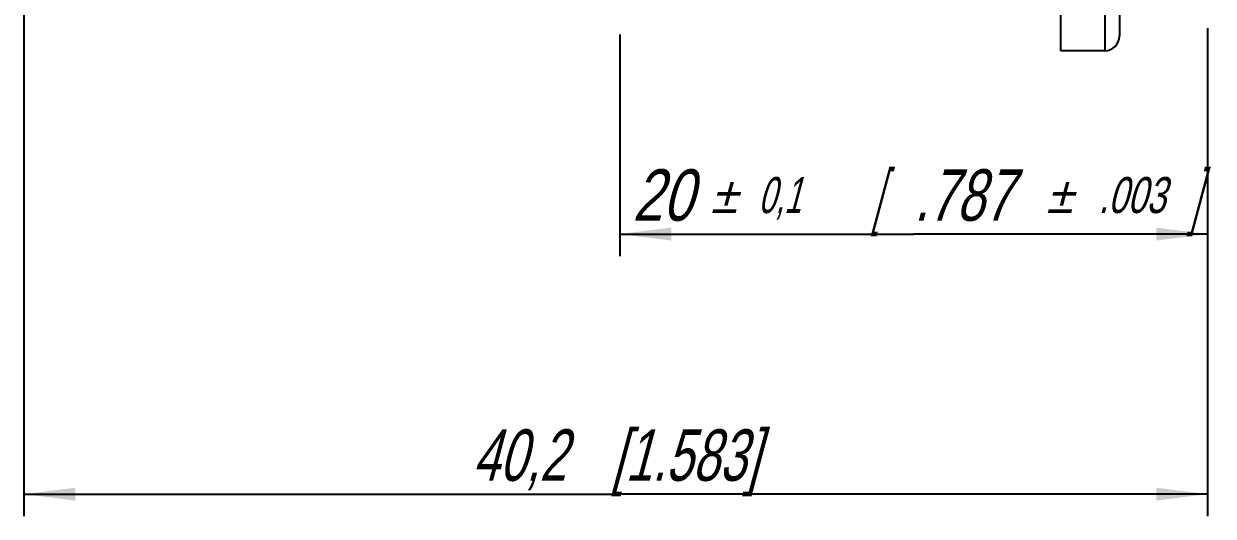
# Model space of a CAD drawing. Header units: millimetres. Extents: x 0 to 420, y 0 to 297.
# Drawn here: x 180.4 to 261.4, y 82.6 to 116.1 of the extents above; entities that cross this region are included whole.
import ezdxf
from ezdxf.enums import TextEntityAlignment as Align

# ---------------------------------------------------------------- set-up
doc = ezdxf.new("R2010")
doc.units = ezdxf.units.MM
doc.header["$LTSCALE"] = 23.1
doc.layers.get('0').update_dxf_attribs({"linetype": 'CONTINUOUS'})
for name, color, linetype in [('BEZUGSACHSEN', 7, 'CONTINUOUS'), ('RUNDUNGEN', 7, 'CONTINUOUS'), ('ZEICHNUNGSBEMASSUNGEN', 7, 'CONTINUOUS')]:
    doc.layers.add(name, color=color, linetype=linetype)
doc.styles.get("Standard").update_dxf_attribs({"font": 'txt', "width": 0.7})
doc.styles.add('TEXTSTYLE_3', font='gdt', dxfattribs={"width": 0.7})
doc.dimstyles.new('DIMSTYLE_10', dxfattribs={"dimtxt": 3.5, "dimasz": 3.5, "dimexe": 1.5, "dimexo": 0, "dimgap": 0.875, "dimtad": 1, "dimdec": 1, "dimlfac": 0.5, "dimdsep": 46, "dimtxsty": 'STANDARD', "dimblk": '_FILLED', "dimblk1": '_FILLED', "dimblk2": '_FILLED', "dimcen": 0.09, "dimclrt": 5, "dimazin": 2, "dimtp": 0.3, "dimtm": 0.3, "dimtfac": 1, "dimtdec": 4, "dimtofl": 0, "dimtmove": 0, "dimatfit": 3, "dimldrblk": '_FILLED', "dimfxl": 1, "dimtolj": 1, "dimarcsym": 0})
doc.dimstyles.new('DIMSTYLE_8', dxfattribs={"dimtxt": 3.5, "dimasz": 3.5, "dimexe": 1.5, "dimexo": 0, "dimgap": 0.875, "dimtad": 1, "dimdec": 3, "dimlfac": 0.5, "dimdsep": 46, "dimtxsty": 'STANDARD', "dimblk": '_FILLED', "dimblk1": '_FILLED', "dimblk2": '_FILLED', "dimcen": 0.09, "dimclrt": 5, "dimazin": 2, "dimtol": 1, "dimtp": 0.1, "dimtm": 0.1, "dimtfac": 1, "dimtdec": 3, "dimtofl": 0, "dimtmove": 0, "dimatfit": 3, "dimldrblk": '_FILLED', "dimfxl": 1, "dimtolj": 1, "dimarcsym": 0})

# ---------------------------------------------------------------- blocks, each defined once
blk = doc.blocks.new('_FILLED')
at = {"color": 0, "linetype": 'BYBLOCK'}
blk.add_solid([(0, 0), (-1, 0.125), (-1, -0.125)], dxfattribs=at)
blk = doc.blocks.new('*D9')
at = {"layer": 'ZEICHNUNGSBEMASSUNGEN', "color": 2, "linetype": 'CONTINUOUS'}
for p, q in [((220.976, 115.365), (220.976, 100.283)), ((260.976, 115.196), (260.976, 100.283)), ((220.976, 101.783), (240.976, 101.783)), ((260.976, 101.783), (240.976, 101.783))]:
    blk.add_line(p, q, dxfattribs=at)
at = {"layer": 'ZEICHNUNGSBEMASSUNGEN', "color": 2, "linetype": 'CONTINUOUS', "xscale": 3.5, "yscale": 3.5, "zscale": 3.5, "rotation": 180}
blk.add_blockref('_FILLED', (220.976, 101.783), dxfattribs=at)
at = {"layer": 'ZEICHNUNGSBEMASSUNGEN', "color": 2, "linetype": 'CONTINUOUS', "xscale": 3.5, "yscale": 3.5, "zscale": 3.5}
blk.add_blockref('_FILLED', (260.976, 101.783), dxfattribs=at)
at = {"layer": 'ZEICHNUNGSBEMASSUNGEN', "color": 5, "linetype": 'CONTINUOUS', "oblique": 15}
for s, height, width, p in [('20', 3.5, 0.785714, (223.88, 102.688)), ('[', 3.5, 0.428571, (238.464, 102.688)), ('.787', 3.5, 0.732143, (244.339, 102.688)), (']', 3.5, 0.428571, (260.072, 102.688)), ('0,1', 2.45, 0.642857, (231.851, 103.213)), ('.003', 2.45, 0.714286, (255.822, 103.213))]:
    blk.add_text(s, height=height, dxfattribs=dict(at, width=width)).set_placement(p, align=Align.CENTER)
at = {"layer": 'ZEICHNUNGSBEMASSUNGEN', "color": 5, "linetype": 'CONTINUOUS', "style": 'TEXTSTYLE_3', "oblique": 15}
for p in [(228.06, 103.213), (250.893, 103.213)]:
    blk.add_text('`', height=2.45, dxfattribs=at).set_placement(p, align=Align.CENTER)
blk = doc.blocks.new('*D12')
at = {"layer": 'ZEICHNUNGSBEMASSUNGEN', "color": 2, "linetype": 'CONTINUOUS'}
for p, q in [((180.425, 120.975), (180.425, 82.599)), ((260.976, 115.788), (260.976, 82.599)), ((180.425, 84.099), (220.7, 84.099)), ((260.976, 84.099), (220.7, 84.099))]:
    blk.add_line(p, q, dxfattribs=at)
at = {"layer": 'ZEICHNUNGSBEMASSUNGEN', "color": 2, "linetype": 'CONTINUOUS', "xscale": 3.5, "yscale": 3.5, "zscale": 3.5, "rotation": 180}
blk.add_blockref('_FILLED', (180.425, 84.099), dxfattribs=at)
at = {"layer": 'ZEICHNUNGSBEMASSUNGEN', "color": 2, "linetype": 'CONTINUOUS', "xscale": 3.5, "yscale": 3.5, "zscale": 3.5}
blk.add_blockref('_FILLED', (260.976, 84.099), dxfattribs=at)
at = {"layer": 'ZEICHNUNGSBEMASSUNGEN', "color": 5, "linetype": 'CONTINUOUS', "insert": (220.7, 88.504), "char_height": 3.5, "width": 42.75, "attachment_point": 2, "line_spacing_factor": 0.9}
blk.add_mtext('\\Q15.0;40,2{\\ftxt.shx;\\W1.000000;\\H3.500000; }[1.583]', dxfattribs=at)

msp = doc.modelspace()

# ---------------------------------------------------------------- linework, layer by layer
at = {"layer": 'BEZUGSACHSEN', "color": 7, "linetype": 'CONTINUOUS'}
msp.add_line((250.9763, 114.2509), (250.9763, 166.2509), dxfattribs=at)
at = {"layer": 'RUNDUNGEN', "color": 9, "linetype": 'CONTINUOUS'}
msp.add_line((253.9763, 166.2509), (253.9763, 114.2509), dxfattribs=at)
at = {"layer": 'RUNDUNGEN', "color": 7, "linetype": 'CONTINUOUS'}
for p, q in [((254.9763, 165.2509), (254.9763, 115.2509)), ((253.9763, 114.2509), (250.9763, 114.2509))]:
    msp.add_line(p, q, dxfattribs=at)
msp.add_arc((253.9763, 115.2509), 1, 270, 360, dxfattribs=at)

# ---------------------------------------------------------------- dimensions: what is measured, and where the dimension line sits
at = {"layer": 'ZEICHNUNGSBEMASSUNGEN', "color": 2, "linetype": 'CONTINUOUS'}
dim = msp.add_linear_dim(base=(180.4247, 84.0985), p1=(260.9763, 115.7876), p2=(180.4247, 120.9747), angle=180, dimstyle='DIMSTYLE_10', dxfattribs=at)
dim.commit()
dim.dimension.update_dxf_attribs({"geometry": '*D12', "text_midpoint": (220.7005, 84.0985), "dimtype": 160})
dim = msp.add_linear_dim(base=(260.9763, 101.7826), p1=(220.9763, 115.3646), p2=(260.9763, 115.1959), dimstyle='DIMSTYLE_8', dxfattribs=at)
dim.commit()
dim.dimension.update_dxf_attribs({"geometry": '*D9', "text_midpoint": (240.9763, 101.7826), "dimtype": 160})

doc.saveas('drawing.dxf')
